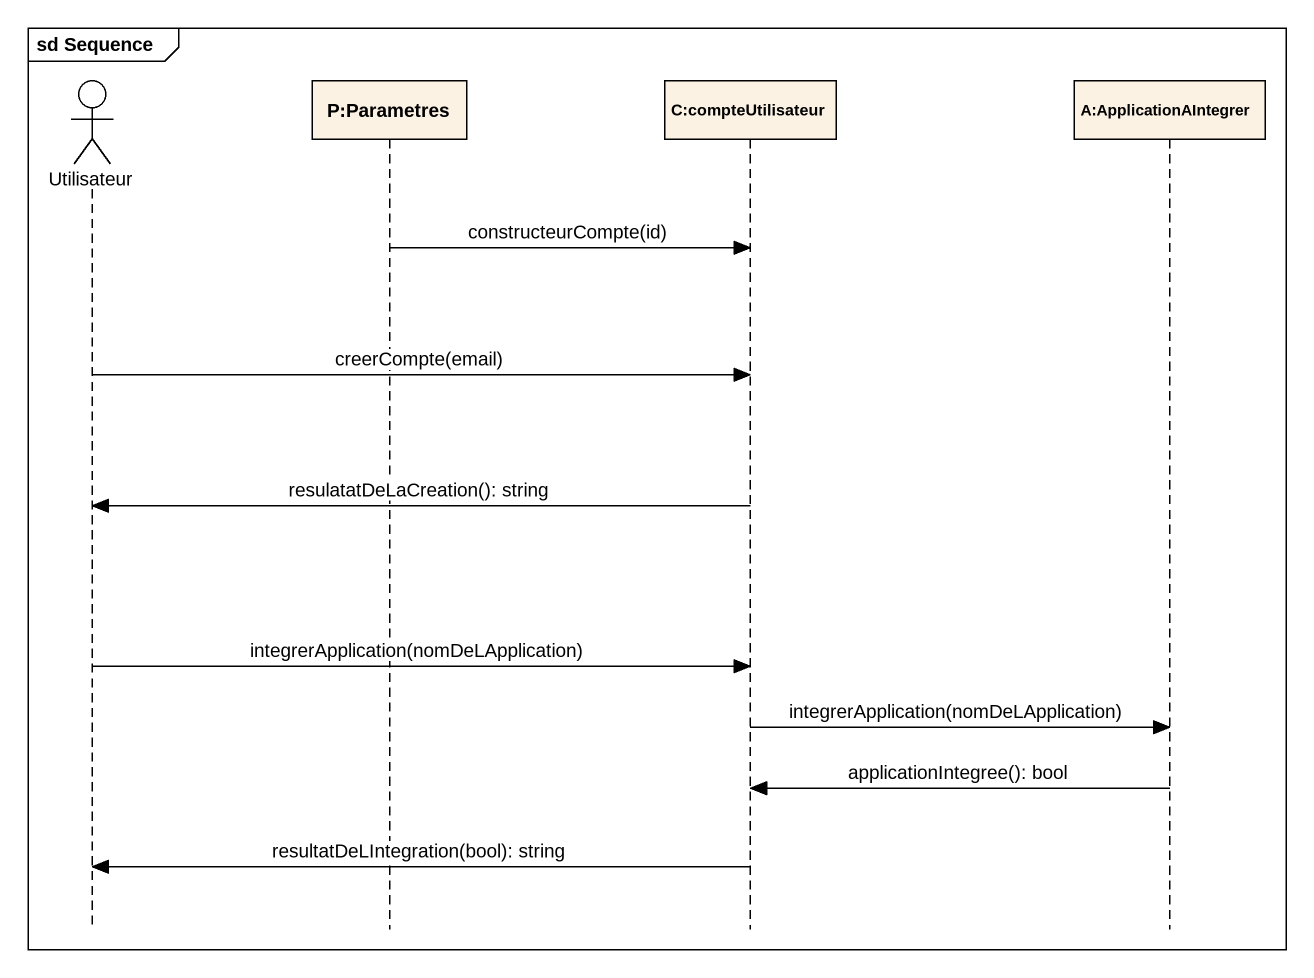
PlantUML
@startuml
mainframe sd Sequence
hide footbox
actor Utilisateur
participant "P:Parametres" as P_Parametres
participant "C:compteUtilisateur" as C_compteUtilisateur
participant "A:ApplicationAIntegrer" as A_ApplicationAIntegrer

P_Parametres -> C_compteUtilisateur : constructeurCompte(id)
Utilisateur -> C_compteUtilisateur : creerCompte(email)
C_compteUtilisateur -> Utilisateur : resulatatDeLaCreation(): string
Utilisateur -> C_compteUtilisateur : integrerApplication(nomDeLApplication)
C_compteUtilisateur -> A_ApplicationAIntegrer : integrerApplication(nomDeLApplication)
A_ApplicationAIntegrer -> C_compteUtilisateur : applicationIntegree(): bool
C_compteUtilisateur -> Utilisateur : resultatDeLIntegration(bool): string
@enduml
